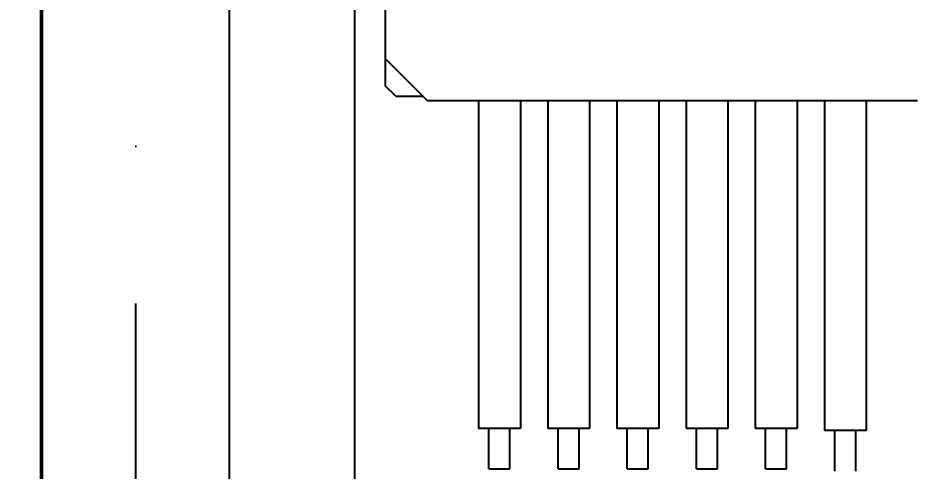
# Model space of a CAD drawing. Header units: millimetres. Extents: x 3615 to 23385, y 1892 to 17185.
# Drawn here: x 14892.8 to 15321.2, y 14545.5 to 14761.6 of the extents above; entities that cross this region are included whole.
import ezdxf

# ---------------------------------------------------------------- set-up
doc = ezdxf.new("R2010")
doc.units = ezdxf.units.MM
doc.header["$MEASUREMENT"] = 0
doc.linetypes.add('ACAD_ISO10W100', pattern=[18, 12, -3, 0, -3])
for name, color, linetype in [('CONT_35', 2, 'Continuous'), ('CONT_50', 5, 'Continuous'), ('DASHD_25', 1, 'ACAD_ISO10W100'), ('DIM_35', 7, 'Continuous')]:
    doc.layers.add(name, color=color, linetype=linetype)
doc.styles.add('ARIAL-N', font='ARIALN.TTF')
doc.dimstyles.new('KONE_30', dxfattribs={"dimscale": 30, "dimtxt": 3.5, "dimasz": 2.5, "dimexe": 1, "dimexo": 1, "dimgap": 1.5, "dimtad": 1, "dimdec": 0, "dimzin": 0, "dimdsep": 46, "dimtxsty": 'ARIAL-N', "dimcen": 0, "dimclrd": 256, "dimclre": 256, "dimclrt": 256, "dimadec": 1, "dimazin": 3, "dimtfac": 1, "dimtdec": 0, "dimtmove": 0, "dimatfit": 0, "dimfxl": 1, "dimtfill": 1, "dimtolj": 1, "dimtzin": 0, "dimarcsym": 0})

# ---------------------------------------------------------------- blocks, each defined once
blk = doc.blocks.new('M004650412_PL1_TopShaft_OSG')
at = {"layer": 'DASHD_25', "ltscale": 25}
blk.add_line((0, 0), (0, 6675), dxfattribs=at)
blk = doc.blocks.new('M004650412_PL1_Shaft_OSGPositionSectionView')
at = {"layer": 'CONT_35'}
for p, q in [((-45.5, 5675), (-45.5, 4945)), ((119, 5660), (119, 5355)), ((104.5, 5006.96), (104.5, 5455.72)), ((139, 5348), (119, 5368)), ((124, 5350), (119, 5355)), ((124, 5350), (137, 5350)), ((139, 5348), (373, 5348)), ((163.5, 5348), (163.5, 5191.5)), ((183.5, 5348), (183.5, 5191.5)), ((196.5, 5348), (196.5, 5191.5)), ((216.5, 5348), (216.5, 5191.5)), ((229.5, 5348), (229.5, 5191.5)), ((249.5, 5348), (249.5, 5191.5)), ((262.5, 5348), (262.5, 5191.5)), ((282.5, 5348), (282.5, 5191.5)), ((295.5, 5348), (295.5, 5191.5)), ((315.5, 5348), (315.5, 5191.5)), ((328.5, 5348), (328.5, 5190.5)), ((348.5, 5348), (348.5, 5190.5)), ((183.5, 5191.5), (163.5, 5191.5)), ((168.5, 5172.21), (168.5, 5191.5)), ((178.5, 5172.21), (178.5, 5191.5)), ((216.5, 5191.5), (196.5, 5191.5)), ((201.5, 5172.21), (201.5, 5191.5)), ((211.5, 5172.21), (211.5, 5191.5)), ((249.5, 5191.5), (229.5, 5191.5)), ((234.5, 5172.21), (234.5, 5191.5)), ((244.5, 5172.21), (244.5, 5191.5)), ((282.5, 5191.5), (262.5, 5191.5)), ((267.5, 5172.21), (267.5, 5191.5)), ((277.5, 5172.21), (277.5, 5191.5)), ((315.5, 5191.5), (295.5, 5191.5)), ((300.5, 5172.21), (300.5, 5191.5)), ((310.5, 5172.21), (310.5, 5191.5)), ((348.5, 5190.5), (328.5, 5190.5)), ((333.5, 5171.21), (333.5, 5190.5)), ((343.5, 5171.21), (343.5, 5190.5)), ((168.5, 5172.21), (178.5, 5172.21)), ((201.5, 5172.21), (211.5, 5172.21)), ((234.5, 5172.21), (244.5, 5172.21)), ((267.5, 5172.21), (277.5, 5172.21)), ((300.5, 5172.21), (310.5, 5172.21))]:
    blk.add_line(p, q, dxfattribs=at)
at = {"layer": 'CONT_50'}
blk.add_lwpolyline([(-44.5, 6225), (44.5, 6225), (44.5, 3725), (-44.5, 3725)], close=True, dxfattribs=at)
blk.add_blockref('M004650412_PL1_TopShaft_OSG', (0, 0))
blk = doc.blocks.new('*D97')
at = {"layer": 'Defpoints', "color": 0, "transparency": 16777216}
for p in [(12888.99, 15599.28), (14948.99, 15599.28), (14948.99, 13099.28)]:
    blk.add_point(p, dxfattribs=at)
at = {"layer": 'DIM_35', "lineweight": -2, "transparency": 16777216}
for p, q in [((14918.99, 15599.28), (12858.99, 15599.28)), ((12888.99, 13174.28), (12888.99, 15524.28)), ((14918.99, 13099.28), (12858.99, 13099.28))]:
    blk.add_line(p, q, dxfattribs=at)
at = {"layer": 'DIM_35', "transparency": 16777216}
for points in [[(12876.49, 15524.28), (12901.49, 15524.28), (12888.99, 15599.28)], [(12876.49, 13174.28), (12901.49, 13174.28), (12888.99, 13099.28)]]:
    blk.add_solid(points, dxfattribs=at)
at = {"layer": 'DIM_35', "transparency": 16777216, "insert": (12790.38, 14349.28), "char_height": 105, "attachment_point": 5, "rotation": 90, "style": 'ARIAL-N', "bg_fill": 3, "box_fill_scale": 1.25, "bg_fill_color": 256, "bg_fill_true_color": 13158600, "bg_fill_transparency": 0}
blk.add_mtext('\\A1;2500', dxfattribs=at)
blk = doc.blocks.new('*D100')
at = {"layer": 'Defpoints', "color": 0, "transparency": 16777216}
for p in [(14948.99, 15569.28), (16188.99, 11249.28), (16588.99, 11249.28)]:
    blk.add_point(p, dxfattribs=at)
at = {"layer": 'DIM_35', "lineweight": -2, "transparency": 16777216}
for p, q in [((14978.99, 15569.28), (16618.99, 15569.28)), ((16588.99, 15494.28), (16588.99, 11324.28)), ((16218.99, 11249.28), (16618.99, 11249.28))]:
    blk.add_line(p, q, dxfattribs=at)
at = {"layer": 'DIM_35', "transparency": 16777216}
for points in [[(16576.49, 15494.28), (16601.49, 15494.28), (16588.99, 15569.28)], [(16576.49, 11324.28), (16601.49, 11324.28), (16588.99, 11249.28)]]:
    blk.add_solid(points, dxfattribs=at)
at = {"layer": 'DIM_35', "transparency": 16777216, "insert": (16490.38, 13409.28), "char_height": 105, "attachment_point": 5, "rotation": 90, "style": 'ARIAL-N', "bg_fill": 3, "box_fill_scale": 1.25, "bg_fill_color": 256, "bg_fill_true_color": 13158600, "bg_fill_transparency": 0}
blk.add_mtext('\\A1;4320', dxfattribs=at)

msp = doc.modelspace()

# ---------------------------------------------------------------- block references
msp.add_blockref('M004650412_PL1_Shaft_OSGPositionSectionView', (14948.99, 9374.28))

# ---------------------------------------------------------------- next in the draw order: dimensions: what is measured, and where the dimension line sits
at = {"layer": 'DIM_35'}
dim = msp.add_linear_dim(base=(12888.99, 15599.28), p1=(14948.99, 13099.28), p2=(14948.99, 15599.28), angle=90, dimstyle='KONE_30', dxfattribs=at)
dim.commit()
dim.dimension.update_dxf_attribs({"geometry": '*D97', "text_midpoint": (12790.38, 14349.28)})

# ---------------------------------------------------------------- next in the draw order: dimensions: what is measured, and where the dimension line sits
dim = msp.add_linear_dim(base=(16588.99, 11249.28), p1=(14948.99, 15569.28), p2=(16188.99, 11249.28), angle=90, dimstyle='KONE_30', dxfattribs=at)
dim.commit()
dim.dimension.update_dxf_attribs({"geometry": '*D100', "text_midpoint": (16490.38, 13409.28)})

doc.saveas('drawing.dxf')
